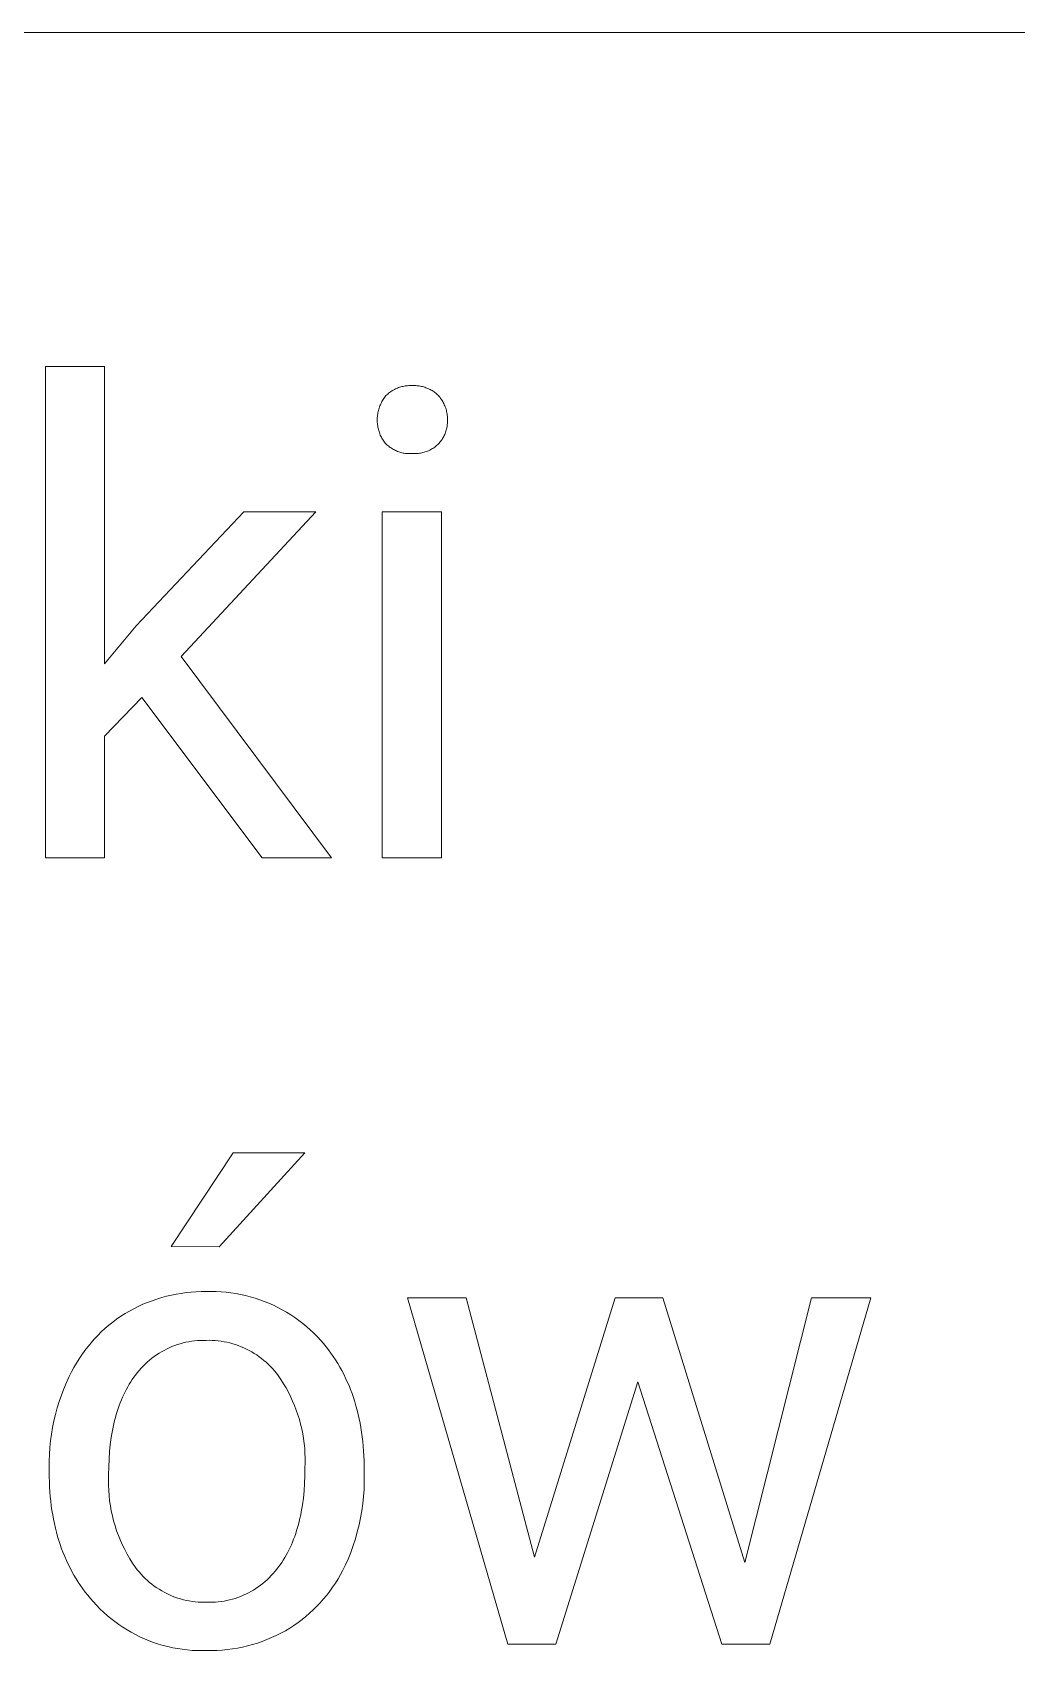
# Model space of a CAD drawing. Header units: millimetres. Extents: x -1283 to 2747, y -259 to 2557.
# Drawn here: x 2105.7 to 2186.3, y 59.2 to 191.8 of the extents above; entities that cross this region are included whole.
import ezdxf

# ---------------------------------------------------------------- set-up
doc = ezdxf.new("R2010")
doc.units = ezdxf.units.MM
doc.header["$MEASUREMENT"] = 0
doc.layers.add('Domyślny', color=7, linetype='Continuous', true_color=0x000000)

msp = doc.modelspace()

# ---------------------------------------------------------------- linework, layer by layer
at = {"layer": 'Domyślny', "color": 18, "lineweight": 15, "true_color": 0x000000}
for p, q in [((2743.17, 191.83), (1223.94, 191.83)), ((2106.76, 124.19), (2106.76, 164.45)), ((2106.76, 164.45), (2111.6, 164.45)), ((2111.6, 164.45), (2111.6, 140.1)), ((2134.44, 161.75), (2134.49, 161.83)), ((2134.49, 161.83), (2134.55, 161.91)), ((2134.55, 161.91), (2134.61, 161.99)), ((2134.61, 161.99), (2134.67, 162.07)), ((2134.67, 162.07), (2134.74, 162.13)), ((2134.74, 162.13), (2134.81, 162.2)), ((2134.81, 162.2), (2134.88, 162.26)), ((2134.88, 162.26), (2134.96, 162.32)), ((2134.96, 162.32), (2135.03, 162.37)), ((2135.03, 162.37), (2135.11, 162.43)), ((2135.11, 162.43), (2135.19, 162.48)), ((2135.19, 162.48), (2135.27, 162.53)), ((2135.27, 162.53), (2135.36, 162.57)), ((2135.36, 162.57), (2135.44, 162.62)), ((2135.44, 162.62), (2135.53, 162.66)), ((2135.53, 162.66), (2135.61, 162.69)), ((2135.61, 162.69), (2135.7, 162.73)), ((2135.7, 162.73), (2135.79, 162.76)), ((2135.79, 162.76), (2135.88, 162.78)), ((2135.88, 162.78), (2135.97, 162.81)), ((2135.97, 162.81), (2136.07, 162.83)), ((2136.07, 162.83), (2136.16, 162.85)), ((2136.16, 162.85), (2136.25, 162.86)), ((2136.25, 162.86), (2136.35, 162.88)), ((2136.35, 162.88), (2136.44, 162.88)), ((2136.44, 162.88), (2136.54, 162.89)), ((2136.54, 162.89), (2136.63, 162.89)), ((2136.63, 162.89), (2136.73, 162.89)), ((2136.73, 162.89), (2136.82, 162.89)), ((2136.82, 162.89), (2136.92, 162.89)), ((2136.92, 162.89), (2137.01, 162.89)), ((2137.01, 162.89), (2137.11, 162.89)), ((2137.11, 162.89), (2137.2, 162.88)), ((2137.2, 162.88), (2137.29, 162.87)), ((2137.29, 162.87), (2137.39, 162.86)), ((2137.39, 162.86), (2137.48, 162.85)), ((2137.48, 162.85), (2137.57, 162.83)), ((2137.57, 162.83), (2137.67, 162.81)), ((2137.67, 162.81), (2137.76, 162.78)), ((2137.76, 162.78), (2137.85, 162.76)), ((2137.85, 162.76), (2137.94, 162.72)), ((2137.94, 162.72), (2138.03, 162.69)), ((2138.03, 162.69), (2138.11, 162.65)), ((2138.11, 162.65), (2138.2, 162.61)), ((2138.2, 162.61), (2138.29, 162.57)), ((2138.29, 162.57), (2138.37, 162.53)), ((2138.37, 162.53), (2138.45, 162.48)), ((2138.45, 162.48), (2138.53, 162.43)), ((2138.53, 162.43), (2138.61, 162.37)), ((2138.61, 162.37), (2138.68, 162.32)), ((2138.68, 162.32), (2138.76, 162.26)), ((2138.76, 162.26), (2138.83, 162.2)), ((2138.83, 162.2), (2138.9, 162.13)), ((2138.9, 162.13), (2138.97, 162.07)), ((2138.97, 162.07), (2139.03, 161.99)), ((2139.03, 161.99), (2139.1, 161.92)), ((2139.1, 161.92), (2139.15, 161.84)), ((2139.15, 161.84), (2139.21, 161.76)), ((2139.21, 161.76), (2139.27, 161.67)), ((2133.97, 160.37), (2133.98, 160.47)), ((2133.98, 160.47), (2133.99, 160.57)), ((2133.99, 160.57), (2134.01, 160.67)), ((2134.01, 160.67), (2134.03, 160.76)), ((2134.03, 160.76), (2134.05, 160.86)), ((2134.05, 160.86), (2134.07, 160.95)), ((2134.07, 160.95), (2134.1, 161.05)), ((2134.1, 161.05), (2134.13, 161.14)), ((2134.13, 161.14), (2134.17, 161.23)), ((2134.17, 161.23), (2134.21, 161.32)), ((2134.21, 161.32), (2134.25, 161.41)), ((2134.25, 161.41), (2134.29, 161.5)), ((2134.29, 161.5), (2134.34, 161.59)), ((2134.34, 161.59), (2134.39, 161.67)), ((2134.39, 161.67), (2134.44, 161.75)), ((2139.27, 161.67), (2139.32, 161.59)), ((2139.32, 161.59), (2139.36, 161.5)), ((2139.36, 161.5), (2139.41, 161.42)), ((2139.41, 161.42), (2139.45, 161.33)), ((2139.45, 161.33), (2139.49, 161.24)), ((2139.49, 161.24), (2139.53, 161.14)), ((2139.53, 161.14), (2139.56, 161.05)), ((2139.56, 161.05), (2139.59, 160.96)), ((2139.59, 160.96), (2139.62, 160.86)), ((2139.62, 160.86), (2139.64, 160.77)), ((2139.64, 160.77), (2139.66, 160.67)), ((2139.66, 160.67), (2139.67, 160.57)), ((2139.67, 160.57), (2139.69, 160.47)), ((2139.69, 160.47), (2139.7, 160.38)), ((2133.96, 160.28), (2133.97, 160.37)), ((2133.96, 160.18), (2133.96, 160.28)), ((2133.96, 160.08), (2133.96, 160.18)), ((2133.96, 159.98), (2133.96, 160.08)), ((2133.96, 159.89), (2133.96, 159.98)), ((2133.97, 159.79), (2133.96, 159.89)), ((2133.98, 159.69), (2133.97, 159.79)), ((2133.99, 159.59), (2133.98, 159.69)), ((2134, 159.5), (2133.99, 159.59)), ((2134.02, 159.4), (2134, 159.5)), ((2134.05, 159.31), (2134.02, 159.4)), ((2134.07, 159.21), (2134.05, 159.31)), ((2134.1, 159.12), (2134.07, 159.21)), ((2134.13, 159.03), (2134.1, 159.12)), ((2139.58, 159.16), (2139.55, 159.07)), ((2139.6, 159.25), (2139.58, 159.16)), ((2139.63, 159.34), (2139.6, 159.25)), ((2139.65, 159.43), (2139.63, 159.34)), ((2139.67, 159.52), (2139.65, 159.43)), ((2139.68, 159.61), (2139.67, 159.52)), ((2139.69, 159.71), (2139.68, 159.61)), ((2139.7, 159.8), (2139.69, 159.71)), ((2139.7, 160.38), (2139.7, 160.28)), ((2139.7, 160.28), (2139.71, 160.18)), ((2139.71, 159.89), (2139.7, 159.8)), ((2139.71, 160.18), (2139.71, 160.08)), ((2139.71, 160.08), (2139.71, 159.99)), ((2139.71, 159.99), (2139.71, 159.89)), ((2134.16, 158.93), (2134.13, 159.03)), ((2134.2, 158.84), (2134.16, 158.93)), ((2134.24, 158.76), (2134.2, 158.84)), ((2134.29, 158.67), (2134.24, 158.76)), ((2134.33, 158.58), (2134.29, 158.67)), ((2134.38, 158.5), (2134.33, 158.58)), ((2134.44, 158.42), (2134.38, 158.5)), ((2134.49, 158.34), (2134.44, 158.42)), ((2134.55, 158.26), (2134.49, 158.34)), ((2134.61, 158.18), (2134.55, 158.26)), ((2134.67, 158.11), (2134.61, 158.18)), ((2134.74, 158.04), (2134.67, 158.11)), ((2134.81, 157.98), (2134.74, 158.04)), ((2134.89, 157.92), (2134.81, 157.98)), ((2134.96, 157.86), (2134.89, 157.92)), ((2135.04, 157.81), (2134.96, 157.86)), ((2135.12, 157.76), (2135.04, 157.81)), ((2138.59, 157.8), (2138.51, 157.75)), ((2138.67, 157.86), (2138.59, 157.8)), ((2138.75, 157.92), (2138.67, 157.86)), ((2138.82, 157.98), (2138.75, 157.92)), ((2138.9, 158.04), (2138.82, 157.98)), ((2138.97, 158.11), (2138.9, 158.04)), ((2139.03, 158.18), (2138.97, 158.11)), ((2139.09, 158.25), (2139.03, 158.18)), ((2139.15, 158.32), (2139.09, 158.25)), ((2139.2, 158.4), (2139.15, 158.32)), ((2139.26, 158.48), (2139.2, 158.4)), ((2139.31, 158.56), (2139.26, 158.48)), ((2139.35, 158.64), (2139.31, 158.56)), ((2139.4, 158.72), (2139.35, 158.64)), ((2139.44, 158.81), (2139.4, 158.72)), ((2139.48, 158.89), (2139.44, 158.81)), ((2139.51, 158.98), (2139.48, 158.89)), ((2139.55, 159.07), (2139.51, 158.98)), ((2135.2, 157.71), (2135.12, 157.76)), ((2135.28, 157.66), (2135.2, 157.71)), ((2135.36, 157.62), (2135.28, 157.66)), ((2135.45, 157.58), (2135.36, 157.62)), ((2135.53, 157.54), (2135.45, 157.58)), ((2135.62, 157.5), (2135.53, 157.54)), ((2135.71, 157.47), (2135.62, 157.5)), ((2135.8, 157.44), (2135.71, 157.47)), ((2135.89, 157.42), (2135.8, 157.44)), ((2135.98, 157.39), (2135.89, 157.42)), ((2136.07, 157.37), (2135.98, 157.39)), ((2136.16, 157.36), (2136.07, 157.37)), ((2136.26, 157.34), (2136.16, 157.36)), ((2136.35, 157.33), (2136.26, 157.34)), ((2136.44, 157.33), (2136.35, 157.33)), ((2136.54, 157.32), (2136.44, 157.33)), ((2136.63, 157.32), (2136.54, 157.32)), ((2136.73, 157.32), (2136.63, 157.32)), ((2136.82, 157.33), (2136.73, 157.32)), ((2136.92, 157.32), (2136.82, 157.33)), ((2137.02, 157.32), (2136.92, 157.32)), ((2137.11, 157.32), (2137.02, 157.32)), ((2137.21, 157.33), (2137.11, 157.32)), ((2137.31, 157.34), (2137.21, 157.33)), ((2137.41, 157.35), (2137.31, 157.34)), ((2137.5, 157.36), (2137.41, 157.35)), ((2137.6, 157.38), (2137.5, 157.36)), ((2137.7, 157.4), (2137.6, 157.38)), ((2137.79, 157.43), (2137.7, 157.4)), ((2137.88, 157.46), (2137.79, 157.43)), ((2137.98, 157.49), (2137.88, 157.46)), ((2138.07, 157.53), (2137.98, 157.49)), ((2138.16, 157.56), (2138.07, 157.53)), ((2138.25, 157.6), (2138.16, 157.56)), ((2138.34, 157.65), (2138.25, 157.6)), ((2138.42, 157.7), (2138.34, 157.65)), ((2138.51, 157.75), (2138.42, 157.7)), ((2114.2, 143.22), (2123.03, 152.56)), ((2128.93, 152.56), (2117.89, 140.71)), ((2123.03, 152.56), (2128.93, 152.56)), ((2134.37, 124.19), (2134.37, 152.55)), ((2134.37, 152.55), (2139.21, 152.55)), ((2139.21, 152.55), (2139.21, 124.19)), ((2111.6, 140.1), (2114.2, 143.22)), ((2117.89, 140.71), (2130.21, 124.19)), ((2114.65, 137.33), (2111.6, 134.16)), ((2124.52, 124.19), (2114.65, 137.33)), ((2111.6, 134.16), (2111.6, 124.19)), ((2111.6, 124.19), (2106.76, 124.19)), ((2130.21, 124.19), (2124.52, 124.19)), ((2139.21, 124.19), (2134.37, 124.19)), ((2117.08, 92.35), (2122.14, 100.04)), ((2128.01, 100.04), (2120.99, 92.34)), ((2122.14, 100.04), (2128.01, 100.04)), ((2120.99, 92.34), (2117.08, 92.35)), ((2114.37, 87.45), (2114.74, 87.62)), ((2114.74, 87.62), (2115.12, 87.78)), ((2115.12, 87.78), (2115.51, 87.92)), ((2115.51, 87.92), (2115.9, 88.05)), ((2115.9, 88.05), (2116.29, 88.18)), ((2116.29, 88.18), (2116.69, 88.28)), ((2116.69, 88.28), (2117.09, 88.38)), ((2117.09, 88.38), (2117.49, 88.46)), ((2117.49, 88.46), (2117.89, 88.52)), ((2117.89, 88.52), (2118.3, 88.58)), ((2118.3, 88.58), (2118.71, 88.62)), ((2118.71, 88.62), (2119.12, 88.65)), ((2119.12, 88.65), (2119.53, 88.66)), ((2119.53, 88.66), (2119.94, 88.66)), ((2119.94, 88.66), (2120.35, 88.67)), ((2120.35, 88.67), (2120.75, 88.66)), ((2120.75, 88.66), (2121.16, 88.64)), ((2121.16, 88.64), (2121.56, 88.61)), ((2121.56, 88.61), (2121.96, 88.56)), ((2121.96, 88.56), (2122.36, 88.5)), ((2122.36, 88.5), (2122.76, 88.43)), ((2122.76, 88.43), (2123.16, 88.34)), ((2123.16, 88.34), (2123.55, 88.24)), ((2123.55, 88.24), (2123.94, 88.13)), ((2123.94, 88.13), (2124.32, 88)), ((2124.32, 88), (2124.7, 87.86)), ((2124.7, 87.86), (2125.08, 87.71)), ((2125.08, 87.71), (2125.45, 87.54)), ((2125.45, 87.54), (2125.81, 87.36)), ((2144.66, 59.78), (2136.42, 88.14)), ((2136.42, 88.14), (2141.25, 88.14)), ((2141.25, 88.14), (2146.84, 66.9)), ((2146.84, 66.9), (2153.44, 88.14)), ((2153.44, 88.14), (2157.35, 88.14)), ((2157.35, 88.14), (2164.08, 66.46)), ((2164.08, 66.46), (2169.53, 88.14)), ((2174.39, 88.14), (2166.12, 59.78)), ((2169.53, 88.14), (2174.39, 88.14)), ((2112.28, 86.16), (2112.6, 86.4)), ((2112.6, 86.4), (2112.94, 86.64)), ((2112.94, 86.64), (2113.29, 86.86)), ((2113.29, 86.86), (2113.64, 87.07)), ((2113.64, 87.07), (2114, 87.26)), ((2114, 87.26), (2114.37, 87.45)), ((2125.81, 87.36), (2126.17, 87.17)), ((2126.17, 87.17), (2126.52, 86.97)), ((2126.52, 86.97), (2126.87, 86.76)), ((2126.87, 86.76), (2127.2, 86.53)), ((2127.2, 86.53), (2127.53, 86.3)), ((2127.53, 86.3), (2127.85, 86.05)), ((2110.77, 84.77), (2111.05, 85.07)), ((2111.05, 85.07), (2111.34, 85.36)), ((2111.34, 85.36), (2111.64, 85.64)), ((2111.64, 85.64), (2111.96, 85.9)), ((2111.96, 85.9), (2112.28, 86.16)), ((2127.85, 86.05), (2128.17, 85.79)), ((2128.17, 85.79), (2128.47, 85.52)), ((2128.47, 85.52), (2128.76, 85.25)), ((2128.76, 85.25), (2129.05, 84.96)), ((2129.05, 84.96), (2129.32, 84.66)), ((2109.74, 83.49), (2109.98, 83.83)), ((2109.98, 83.83), (2110.23, 84.15)), ((2110.23, 84.15), (2110.5, 84.47)), ((2110.5, 84.47), (2110.77, 84.77)), ((2116.07, 83.61), (2115.86, 83.48)), ((2116.27, 83.74), (2116.07, 83.61)), ((2116.48, 83.85), (2116.27, 83.74)), ((2116.69, 83.96), (2116.48, 83.85)), ((2116.91, 84.06), (2116.69, 83.96)), ((2117.13, 84.16), (2116.91, 84.06)), ((2117.36, 84.24), (2117.13, 84.16)), ((2117.58, 84.32), (2117.36, 84.24)), ((2117.81, 84.39), (2117.58, 84.32)), ((2118.04, 84.46), (2117.81, 84.39)), ((2118.28, 84.51), (2118.04, 84.46)), ((2118.51, 84.56), (2118.28, 84.51)), ((2118.75, 84.6), (2118.51, 84.56)), ((2118.98, 84.63), (2118.75, 84.6)), ((2119.22, 84.65), (2118.98, 84.63)), ((2119.46, 84.67), (2119.22, 84.65)), ((2119.7, 84.67), (2119.46, 84.67)), ((2119.94, 84.67), (2119.7, 84.67)), ((2120.19, 84.68), (2119.94, 84.67)), ((2120.43, 84.67), (2120.19, 84.68)), ((2120.67, 84.66), (2120.43, 84.67)), ((2120.92, 84.63), (2120.67, 84.66)), ((2121.16, 84.6), (2120.92, 84.63)), ((2121.4, 84.56), (2121.16, 84.6)), ((2121.64, 84.51), (2121.4, 84.56)), ((2121.87, 84.46), (2121.64, 84.51)), ((2122.11, 84.39), (2121.87, 84.46)), ((2122.34, 84.32), (2122.11, 84.39)), ((2122.57, 84.24), (2122.34, 84.32)), ((2122.8, 84.15), (2122.57, 84.24)), ((2123.02, 84.06), (2122.8, 84.15)), ((2123.24, 83.96), (2123.02, 84.06)), ((2123.46, 83.84), (2123.24, 83.96)), ((2123.67, 83.73), (2123.46, 83.84)), ((2123.88, 83.6), (2123.67, 83.73)), ((2124.09, 83.47), (2123.88, 83.6)), ((2129.32, 84.66), (2129.54, 84.41)), ((2129.54, 84.41), (2129.76, 84.15)), ((2129.76, 84.15), (2129.96, 83.88)), ((2129.96, 83.88), (2130.16, 83.61)), ((2130.16, 83.61), (2130.35, 83.34)), ((2108.9, 82.09), (2109.09, 82.45)), ((2109.09, 82.45), (2109.3, 82.81)), ((2109.3, 82.81), (2109.52, 83.15)), ((2109.52, 83.15), (2109.74, 83.49)), ((2114.44, 82.2), (2114.29, 82.02)), ((2114.6, 82.38), (2114.44, 82.2)), ((2114.76, 82.56), (2114.6, 82.38)), ((2114.93, 82.73), (2114.76, 82.56)), ((2115.11, 82.89), (2114.93, 82.73)), ((2115.29, 83.05), (2115.11, 82.89)), ((2115.48, 83.2), (2115.29, 83.05)), ((2115.67, 83.34), (2115.48, 83.2)), ((2115.86, 83.48), (2115.67, 83.34)), ((2124.29, 83.33), (2124.09, 83.47)), ((2124.48, 83.18), (2124.29, 83.33)), ((2124.67, 83.03), (2124.48, 83.18)), ((2124.85, 82.87), (2124.67, 83.03)), ((2125.03, 82.7), (2124.85, 82.87)), ((2125.21, 82.53), (2125.03, 82.7)), ((2125.37, 82.35), (2125.21, 82.53)), ((2125.53, 82.17), (2125.37, 82.35)), ((2130.35, 83.34), (2130.54, 83.06)), ((2130.54, 83.06), (2130.72, 82.77)), ((2130.72, 82.77), (2130.89, 82.48)), ((2130.89, 82.48), (2131.05, 82.19)), ((2108.28, 80.71), (2108.49, 81.22)), ((2108.49, 81.22), (2108.72, 81.72)), ((2108.72, 81.72), (2108.9, 82.09)), ((2113.63, 81.07), (2113.51, 80.87)), ((2113.75, 81.27), (2113.63, 81.07)), ((2113.88, 81.46), (2113.75, 81.27)), ((2114.01, 81.65), (2113.88, 81.46)), ((2114.14, 81.83), (2114.01, 81.65)), ((2114.29, 82.02), (2114.14, 81.83)), ((2125.69, 81.98), (2125.53, 82.17)), ((2125.83, 81.79), (2125.69, 81.98)), ((2126.06, 81.46), (2125.83, 81.79)), ((2126.27, 81.12), (2126.06, 81.46)), ((2126.48, 80.77), (2126.27, 81.12)), ((2131.05, 82.19), (2131.21, 81.89)), ((2131.21, 81.89), (2131.36, 81.58)), ((2131.36, 81.58), (2131.5, 81.27)), ((2131.5, 81.27), (2131.64, 80.96)), ((2131.64, 80.96), (2131.77, 80.64)), ((2155.31, 81.28), (2148.6, 59.78)), ((2162.19, 59.78), (2155.31, 81.28)), ((2107.73, 79.14), (2107.9, 79.67)), ((2107.9, 79.67), (2108.08, 80.19)), ((2108.08, 80.19), (2108.28, 80.71)), ((2112.89, 79.56), (2112.81, 79.33)), ((2112.99, 79.79), (2112.89, 79.56)), ((2113.08, 80.02), (2112.99, 79.79)), ((2113.18, 80.24), (2113.08, 80.02)), ((2113.29, 80.45), (2113.18, 80.24)), ((2113.4, 80.66), (2113.29, 80.45)), ((2113.51, 80.87), (2113.4, 80.66)), ((2126.67, 80.42), (2126.48, 80.77)), ((2126.85, 80.06), (2126.67, 80.42)), ((2127.02, 79.69), (2126.85, 80.06)), ((2127.17, 79.32), (2127.02, 79.69)), ((2131.77, 80.64), (2131.89, 80.31)), ((2131.89, 80.31), (2132, 79.98)), ((2132, 79.98), (2132.11, 79.64)), ((2132.11, 79.64), (2132.21, 79.3)), ((2107.46, 78.07), (2107.59, 78.6)), ((2107.59, 78.6), (2107.73, 79.14)), ((2112.5, 78.34), (2112.43, 78.09)), ((2112.57, 78.6), (2112.5, 78.34)), ((2112.64, 78.85), (2112.57, 78.6)), ((2112.72, 79.09), (2112.64, 78.85)), ((2112.81, 79.33), (2112.72, 79.09)), ((2127.32, 78.95), (2127.17, 79.32)), ((2127.45, 78.57), (2127.32, 78.95)), ((2127.57, 78.19), (2127.45, 78.57)), ((2132.21, 79.3), (2132.31, 78.96)), ((2132.31, 78.96), (2132.39, 78.6)), ((2132.39, 78.6), (2132.47, 78.25)), ((2132.47, 78.25), (2132.55, 77.89)), ((2107.18, 76.43), (2107.26, 76.98)), ((2107.26, 76.98), (2107.35, 77.52)), ((2107.35, 77.52), (2107.46, 78.07)), ((2112.2, 77.01), (2112.16, 76.72)), ((2112.25, 77.28), (2112.2, 77.01)), ((2112.31, 77.55), (2112.25, 77.28)), ((2112.37, 77.82), (2112.31, 77.55)), ((2112.43, 78.09), (2112.37, 77.82)), ((2127.67, 77.8), (2127.57, 78.19)), ((2127.77, 77.41), (2127.67, 77.8)), ((2127.85, 77.02), (2127.77, 77.41)), ((2127.91, 76.62), (2127.85, 77.02)), ((2132.55, 77.89), (2132.61, 77.52)), ((2132.61, 77.52), (2132.67, 77.15)), ((2132.67, 77.15), (2132.72, 76.77)), ((2107.09, 75.33), (2107.13, 75.88)), ((2107.13, 75.88), (2107.18, 76.43)), ((2112.08, 76.14), (2112.02, 75.55)), ((2112.16, 76.72), (2112.08, 76.14)), ((2127.97, 76.22), (2127.91, 76.62)), ((2128.01, 75.82), (2127.97, 76.22)), ((2128.03, 75.42), (2128.01, 75.82)), ((2132.72, 76.77), (2132.77, 76.39)), ((2132.77, 76.39), (2132.81, 76)), ((2132.81, 76), (2132.84, 75.61)), ((2132.84, 75.61), (2132.86, 75.21)), ((2107.07, 74.77), (2107.09, 75.33)), ((2107.07, 74.22), (2107.07, 74.77)), ((2111.95, 74.3), (2111.94, 73.64)), ((2111.98, 74.93), (2111.95, 74.3)), ((2112.02, 75.55), (2111.98, 74.93)), ((2128.05, 75.02), (2128.03, 75.42)), ((2128.03, 74.22), (2128.05, 74.62)), ((2128.05, 74.62), (2128.05, 75.02)), ((2132.86, 75.21), (2132.88, 74.81)), ((2132.88, 74.81), (2132.89, 73.99)), ((2107.07, 73.88), (2107.07, 74.22)), ((2107.08, 73.47), (2107.07, 73.88)), ((2107.09, 73.07), (2107.08, 73.47)), ((2107.1, 72.67), (2107.09, 73.07)), ((2111.94, 73.64), (2111.93, 73.22)), ((2111.93, 73.22), (2111.93, 72.8)), ((2127.96, 72.34), (2128, 72.95)), ((2128, 72.95), (2128.03, 73.57)), ((2128.03, 73.57), (2128.03, 74.22)), ((2132.89, 73.05), (2132.87, 72.46)), ((2132.89, 73.99), (2132.89, 73.64)), ((2132.89, 73.64), (2132.89, 73.05)), ((2107.13, 72.27), (2107.1, 72.67)), ((2107.16, 71.88), (2107.13, 72.27)), ((2107.2, 71.5), (2107.16, 71.88)), ((2111.93, 72.8), (2111.95, 72.37)), ((2111.95, 72.37), (2111.98, 71.95)), ((2111.98, 71.95), (2112.02, 71.53)), ((2127.83, 71.18), (2127.9, 71.75)), ((2127.9, 71.75), (2127.96, 72.34)), ((2132.83, 71.87), (2132.77, 71.29)), ((2132.87, 72.46), (2132.83, 71.87)), ((2107.24, 71.12), (2107.2, 71.5)), ((2107.3, 70.74), (2107.24, 71.12)), ((2107.36, 70.37), (2107.3, 70.74)), ((2107.42, 70.01), (2107.36, 70.37)), ((2112.02, 71.53), (2112.09, 71.11)), ((2112.09, 71.11), (2112.16, 70.7)), ((2112.16, 70.7), (2112.25, 70.29)), ((2112.25, 70.29), (2112.35, 69.88)), ((2127.62, 70.09), (2127.68, 70.36)), ((2127.68, 70.36), (2127.73, 70.63)), ((2127.73, 70.63), (2127.78, 70.9)), ((2127.78, 70.9), (2127.83, 71.18)), ((2132.69, 70.7), (2132.58, 70.12)), ((2132.77, 71.29), (2132.69, 70.7)), ((2107.5, 69.65), (2107.42, 70.01)), ((2107.58, 69.29), (2107.5, 69.65)), ((2107.67, 68.94), (2107.58, 69.29)), ((2112.35, 69.88), (2112.47, 69.47)), ((2112.47, 69.47), (2112.6, 69.07)), ((2112.6, 69.07), (2112.75, 68.67)), ((2127.27, 68.84), (2127.35, 69.08)), ((2127.35, 69.08), (2127.43, 69.33)), ((2127.43, 69.33), (2127.5, 69.58)), ((2127.5, 69.58), (2127.56, 69.83)), ((2127.56, 69.83), (2127.62, 70.09)), ((2132.32, 68.98), (2132.16, 68.41)), ((2132.46, 69.55), (2132.32, 68.98)), ((2132.58, 70.12), (2132.46, 69.55)), ((2107.76, 68.6), (2107.67, 68.94)), ((2107.87, 68.26), (2107.76, 68.6)), ((2107.97, 67.93), (2107.87, 68.26)), ((2108.09, 67.6), (2107.97, 67.93)), ((2112.75, 68.67), (2112.91, 68.28)), ((2112.91, 68.28), (2113.08, 67.9)), ((2113.08, 67.9), (2113.27, 67.52)), ((2126.71, 67.48), (2126.82, 67.7)), ((2126.82, 67.7), (2126.92, 67.92)), ((2126.92, 67.92), (2127.01, 68.14)), ((2127.01, 68.14), (2127.1, 68.37)), ((2127.1, 68.37), (2127.19, 68.6)), ((2127.19, 68.6), (2127.27, 68.84)), ((2131.98, 67.85), (2131.78, 67.29)), ((2132.16, 68.41), (2131.98, 67.85)), ((2108.21, 67.27), (2108.09, 67.6)), ((2108.34, 66.95), (2108.21, 67.27)), ((2108.48, 66.64), (2108.34, 66.95)), ((2108.62, 66.33), (2108.48, 66.64)), ((2108.78, 66.03), (2108.62, 66.33)), ((2113.27, 67.52), (2113.47, 67.14)), ((2113.47, 67.14), (2113.68, 66.78)), ((2113.68, 66.78), (2113.91, 66.42)), ((2113.91, 66.42), (2114.14, 66.07)), ((2125.86, 66.11), (2126, 66.29)), ((2126, 66.29), (2126.13, 66.48)), ((2126.13, 66.48), (2126.25, 66.67)), ((2126.25, 66.67), (2126.37, 66.87)), ((2126.37, 66.87), (2126.49, 67.07)), ((2126.49, 67.07), (2126.6, 67.27)), ((2126.6, 67.27), (2126.71, 67.48)), ((2131.56, 66.75), (2131.32, 66.21)), ((2131.78, 67.29), (2131.56, 66.75)), ((2108.93, 65.73), (2108.78, 66.03)), ((2109.1, 65.43), (2108.93, 65.73)), ((2109.27, 65.14), (2109.1, 65.43)), ((2109.45, 64.86), (2109.27, 65.14)), ((2114.14, 66.07), (2114.29, 65.88)), ((2114.29, 65.88), (2114.44, 65.69)), ((2114.44, 65.69), (2114.6, 65.51)), ((2114.6, 65.51), (2114.77, 65.33)), ((2114.77, 65.33), (2114.94, 65.16)), ((2114.94, 65.16), (2115.12, 65)), ((2115.12, 65), (2115.3, 64.84)), ((2124.76, 64.9), (2124.93, 65.06)), ((2124.93, 65.06), (2125.1, 65.22)), ((2125.1, 65.22), (2125.26, 65.39)), ((2125.26, 65.39), (2125.42, 65.56)), ((2125.42, 65.56), (2125.57, 65.74)), ((2125.57, 65.74), (2125.72, 65.92)), ((2125.72, 65.92), (2125.86, 66.11)), ((2130.75, 65.13), (2130.53, 64.78)), ((2130.95, 65.48), (2130.75, 65.13)), ((2131.14, 65.84), (2130.95, 65.48)), ((2131.32, 66.21), (2131.14, 65.84)), ((2109.64, 64.58), (2109.45, 64.86)), ((2109.83, 64.31), (2109.64, 64.58)), ((2110.03, 64.04), (2109.83, 64.31)), ((2110.23, 63.78), (2110.03, 64.04)), ((2110.45, 63.52), (2110.23, 63.78)), ((2115.3, 64.84), (2115.49, 64.68)), ((2115.49, 64.68), (2115.68, 64.54)), ((2115.68, 64.54), (2115.88, 64.4)), ((2115.88, 64.4), (2116.08, 64.27)), ((2116.08, 64.27), (2116.29, 64.14)), ((2116.29, 64.14), (2116.5, 64.03)), ((2116.5, 64.03), (2116.72, 63.92)), ((2116.72, 63.92), (2116.93, 63.81)), ((2116.93, 63.81), (2117.16, 63.72)), ((2117.16, 63.72), (2117.38, 63.63)), ((2122.53, 63.61), (2122.75, 63.69)), ((2122.75, 63.69), (2122.97, 63.78)), ((2122.97, 63.78), (2123.19, 63.88)), ((2123.19, 63.88), (2123.4, 63.98)), ((2123.4, 63.98), (2123.6, 64.09)), ((2123.6, 64.09), (2123.81, 64.21)), ((2123.81, 64.21), (2124, 64.34)), ((2124, 64.34), (2124.2, 64.47)), ((2124.2, 64.47), (2124.39, 64.6)), ((2124.39, 64.6), (2124.57, 64.75)), ((2124.57, 64.75), (2124.76, 64.9)), ((2129.81, 63.79), (2129.55, 63.48)), ((2130.06, 64.11), (2129.81, 63.79)), ((2130.3, 64.44), (2130.06, 64.11)), ((2130.53, 64.78), (2130.3, 64.44)), ((2110.67, 63.27), (2110.45, 63.52)), ((2110.94, 62.97), (2110.67, 63.27)), ((2111.22, 62.68), (2110.94, 62.97)), ((2111.51, 62.4), (2111.22, 62.68)), ((2111.82, 62.13), (2111.51, 62.4)), ((2117.38, 63.63), (2117.61, 63.55)), ((2117.61, 63.55), (2117.84, 63.48)), ((2117.84, 63.48), (2118.08, 63.42)), ((2118.08, 63.42), (2118.31, 63.36)), ((2118.31, 63.36), (2118.55, 63.32)), ((2118.55, 63.32), (2118.79, 63.28)), ((2118.79, 63.28), (2119.03, 63.25)), ((2119.03, 63.25), (2119.27, 63.23)), ((2119.27, 63.23), (2119.51, 63.21)), ((2119.51, 63.21), (2119.75, 63.21)), ((2119.75, 63.21), (2120, 63.21)), ((2120, 63.21), (2120.23, 63.21)), ((2120.23, 63.21), (2120.47, 63.21)), ((2120.47, 63.21), (2120.7, 63.23)), ((2120.7, 63.23), (2120.93, 63.25)), ((2120.93, 63.25), (2121.17, 63.28)), ((2121.17, 63.28), (2121.4, 63.31)), ((2121.4, 63.31), (2121.63, 63.36)), ((2121.63, 63.36), (2121.86, 63.41)), ((2121.86, 63.41), (2122.09, 63.47)), ((2122.09, 63.47), (2122.31, 63.53)), ((2122.31, 63.53), (2122.53, 63.61)), ((2128.71, 62.59), (2128.41, 62.32)), ((2129, 62.88), (2128.71, 62.59)), ((2129.28, 63.17), (2129, 62.88)), ((2129.55, 63.48), (2129.28, 63.17)), ((2112.13, 61.88), (2111.82, 62.13)), ((2112.44, 61.63), (2112.13, 61.88)), ((2112.77, 61.39), (2112.44, 61.63)), ((2113.11, 61.17), (2112.77, 61.39)), ((2113.45, 60.95), (2113.11, 61.17)), ((2126.79, 61.09), (2126.43, 60.88)), ((2127.13, 61.32), (2126.79, 61.09)), ((2127.46, 61.55), (2127.13, 61.32)), ((2127.79, 61.79), (2127.46, 61.55)), ((2128.1, 62.05), (2127.79, 61.79)), ((2128.41, 62.32), (2128.1, 62.05)), ((2113.8, 60.75), (2113.45, 60.95)), ((2114.15, 60.56), (2113.8, 60.75)), ((2114.51, 60.38), (2114.15, 60.56)), ((2114.88, 60.22), (2114.51, 60.38)), ((2115.26, 60.06), (2114.88, 60.22)), ((2115.63, 59.92), (2115.26, 60.06)), ((2116.02, 59.79), (2115.63, 59.92)), ((2116.4, 59.68), (2116.02, 59.79)), ((2116.79, 59.58), (2116.4, 59.68)), ((2123.72, 59.74), (2123.32, 59.63)), ((2124.13, 59.87), (2123.72, 59.74)), ((2124.52, 60), (2124.13, 59.87)), ((2124.91, 60.15), (2124.52, 60)), ((2125.3, 60.32), (2124.91, 60.15)), ((2125.68, 60.49), (2125.3, 60.32)), ((2126.06, 60.68), (2125.68, 60.49)), ((2126.43, 60.88), (2126.06, 60.68)), ((2148.6, 59.78), (2144.66, 59.78)), ((2166.12, 59.78), (2162.19, 59.78)), ((2117.19, 59.49), (2116.79, 59.58)), ((2117.58, 59.42), (2117.19, 59.49)), ((2117.98, 59.36), (2117.58, 59.42)), ((2118.38, 59.31), (2117.98, 59.36)), ((2118.79, 59.27), (2118.38, 59.31)), ((2119.19, 59.25), (2118.79, 59.27)), ((2119.59, 59.25), (2119.19, 59.25)), ((2120, 59.25), (2119.59, 59.25)), ((2120.42, 59.25), (2120, 59.25)), ((2120.83, 59.27), (2120.42, 59.25)), ((2121.25, 59.29), (2120.83, 59.27)), ((2121.67, 59.33), (2121.25, 59.29)), ((2122.09, 59.39), (2121.67, 59.33)), ((2122.5, 59.46), (2122.09, 59.39)), ((2122.91, 59.54), (2122.5, 59.46)), ((2123.32, 59.63), (2122.91, 59.54))]:
    msp.add_line(p, q, dxfattribs=at)

doc.saveas('drawing.dxf')
